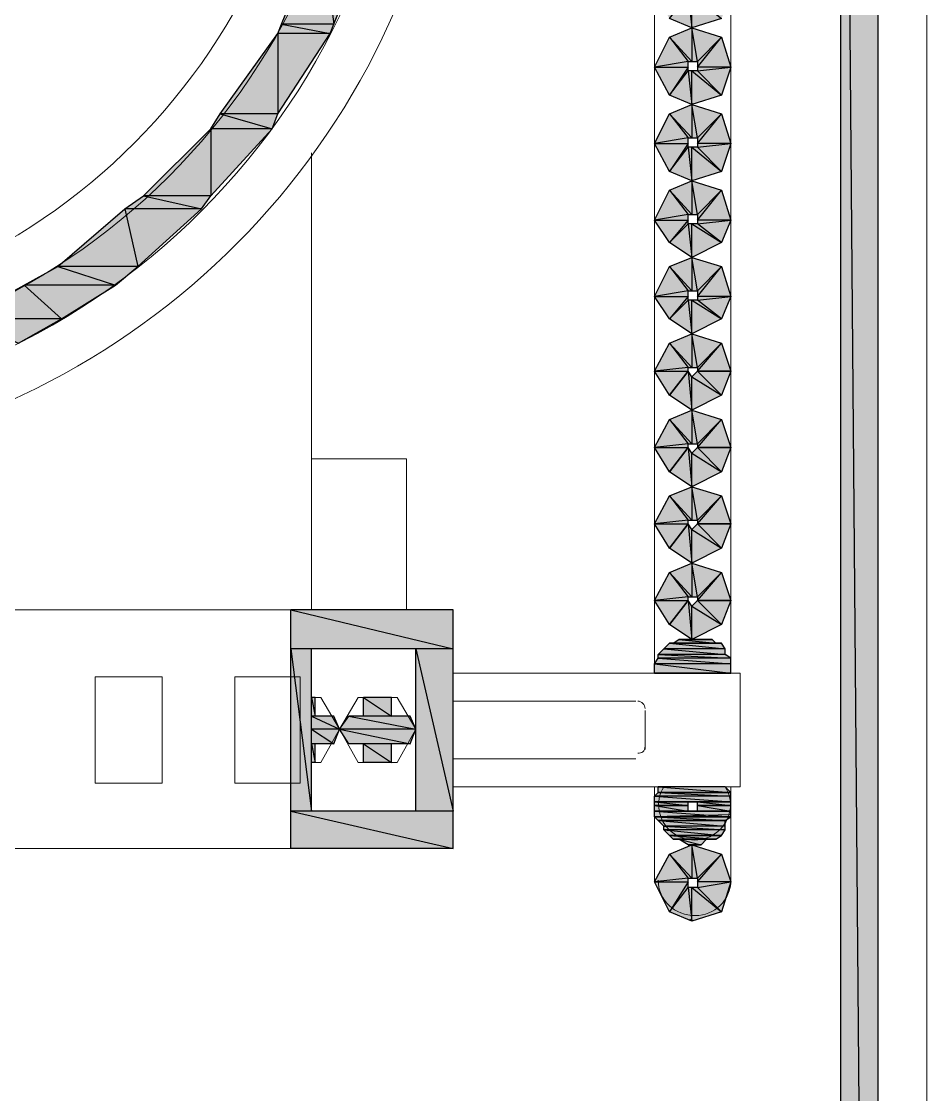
# Model space of a CAD drawing. Header units: millimetres. Extents: x 53 to 176, y -29 to 32.
# Drawn here: x 115.422 to 116.102, y -11.292 to -10.488 of the extents above; entities that cross this region are included whole.
import ezdxf

# ---------------------------------------------------------------- set-up
doc = ezdxf.new("R2010")
doc.units = ezdxf.units.MM
doc.layers.add('15 - Quadro de medição', color=6, linetype='Continuous')

msp = doc.modelspace()

# ---------------------------------------------------------------- hatches: boundary and pattern name
at = {"layer": '15 - Quadro de medição', "true_color": 0x000007}
h = msp.add_hatch(color=7, dxfattribs=at)
h.paths.add_polyline_path([(116.06382, -9.68853), (116.03588, -9.68853), (116.06382, -13.03237)])
h.paths.add_polyline_path([(116.03588, -9.68853), (116.06382, -13.03237), (116.03588, -13.03237)])
h = msp.add_hatch(color=7, dxfattribs=at)
h.paths.add_polyline_path([(115.6853, -10.41764), (115.64619, -10.41764), (115.65596, -10.49027)])
h.paths.add_polyline_path([(115.64619, -10.41764), (115.65596, -10.49027), (115.61685, -10.49027)])
h = msp.add_hatch(color=7, dxfattribs=at)
h.paths.add_polyline_path([(115.94649, -10.48608), (115.92833, -10.46792), (115.95347, -10.46513)])
h.paths.add_polyline_path([(115.92833, -10.46792), (115.95347, -10.46513), (115.92833, -10.46513)])
h.paths.add_polyline_path([(115.95347, -10.46513), (115.92833, -10.46513), (115.94649, -10.44278)])
h.paths.add_polyline_path([(115.92833, -10.46513), (115.94649, -10.44278), (115.92833, -10.46094)])
h.paths.add_polyline_path([(115.94649, -10.44278), (115.92833, -10.46094), (115.92414, -10.4358)])
h.paths.add_polyline_path([(115.92833, -10.46094), (115.92414, -10.4358), (115.92414, -10.46094)])
h.paths.add_polyline_path([(115.92414, -10.4358), (115.92414, -10.46094), (115.90738, -10.44278)])
h.paths.add_polyline_path([(115.92414, -10.46094), (115.90738, -10.44278), (115.92135, -10.46094)])
h.paths.add_polyline_path([(115.90738, -10.44278), (115.92135, -10.46094), (115.89621, -10.46513)])
h.paths.add_polyline_path([(115.92135, -10.46094), (115.89621, -10.46513), (115.92135, -10.46513)])
h.paths.add_polyline_path([(115.89621, -10.46513), (115.92135, -10.46513), (115.90738, -10.48608)])
h.paths.add_polyline_path([(115.92135, -10.46513), (115.90738, -10.48608), (115.92135, -10.46792)])
h.paths.add_polyline_path([(115.90738, -10.48608), (115.92135, -10.46792), (115.92414, -10.49307)])
h.paths.add_polyline_path([(115.92135, -10.46792), (115.92414, -10.49307), (115.92414, -10.46792)])
h.paths.add_polyline_path([(115.92414, -10.49307), (115.92414, -10.46792), (115.94649, -10.48608)])
h.paths.add_polyline_path([(115.92414, -10.46792), (115.94649, -10.48608), (115.92833, -10.46792)])
h = msp.add_hatch(color=7, dxfattribs=at)
h.paths.add_polyline_path([(115.65317, -10.49726), (115.61406, -10.49726), (115.61406, -10.55732)])
h.paths.add_polyline_path([(115.61406, -10.49726), (115.61406, -10.55732), (115.57076, -10.55732)])
h = msp.add_hatch(color=7, dxfattribs=at)
h.paths.add_polyline_path([(115.65596, -10.49027), (115.61685, -10.49027), (115.65317, -10.49726)])
h.paths.add_polyline_path([(115.61685, -10.49027), (115.65317, -10.49726), (115.61406, -10.49726)])
h = msp.add_hatch(color=7, dxfattribs=at)
h.paths.add_polyline_path([(115.94649, -10.54335), (115.92833, -10.52519), (115.95347, -10.5224)])
h.paths.add_polyline_path([(115.92833, -10.52519), (115.95347, -10.5224), (115.92833, -10.5224)])
h.paths.add_polyline_path([(115.95347, -10.5224), (115.92833, -10.5224), (115.94649, -10.50005)])
h.paths.add_polyline_path([(115.92833, -10.5224), (115.94649, -10.50005), (115.92833, -10.51821)])
h.paths.add_polyline_path([(115.94649, -10.50005), (115.92833, -10.51821), (115.92414, -10.49307)])
h.paths.add_polyline_path([(115.92833, -10.51821), (115.92414, -10.49307), (115.92414, -10.51821)])
h.paths.add_polyline_path([(115.92414, -10.49307), (115.92414, -10.51821), (115.90738, -10.50005)])
h.paths.add_polyline_path([(115.92414, -10.51821), (115.90738, -10.50005), (115.92135, -10.51821)])
h.paths.add_polyline_path([(115.90738, -10.50005), (115.92135, -10.51821), (115.89621, -10.5224)])
h.paths.add_polyline_path([(115.92135, -10.51821), (115.89621, -10.5224), (115.92135, -10.5224)])
h.paths.add_polyline_path([(115.89621, -10.5224), (115.92135, -10.5224), (115.90738, -10.54335)])
h.paths.add_polyline_path([(115.92135, -10.5224), (115.90738, -10.54335), (115.92135, -10.52519)])
h.paths.add_polyline_path([(115.90738, -10.54335), (115.92135, -10.52519), (115.92414, -10.55033)])
h.paths.add_polyline_path([(115.92135, -10.52519), (115.92414, -10.55033), (115.92414, -10.52519)])
h.paths.add_polyline_path([(115.92414, -10.55033), (115.92414, -10.52519), (115.94649, -10.54335)])
h.paths.add_polyline_path([(115.92414, -10.52519), (115.94649, -10.54335), (115.92833, -10.52519)])
h = msp.add_hatch(color=7, dxfattribs=at)
h.paths.add_polyline_path([(115.94649, -10.60062), (115.92833, -10.58246), (115.95347, -10.57967)])
h.paths.add_polyline_path([(115.92833, -10.58246), (115.95347, -10.57967), (115.92833, -10.57967)])
h.paths.add_polyline_path([(115.95347, -10.57967), (115.92833, -10.57967), (115.94649, -10.55732)])
h.paths.add_polyline_path([(115.92833, -10.57967), (115.94649, -10.55732), (115.92833, -10.57547)])
h.paths.add_polyline_path([(115.94649, -10.55732), (115.92833, -10.57547), (115.92414, -10.55033)])
h.paths.add_polyline_path([(115.92833, -10.57547), (115.92414, -10.55033), (115.92414, -10.57547)])
h.paths.add_polyline_path([(115.92414, -10.55033), (115.92414, -10.57547), (115.90738, -10.55732)])
h.paths.add_polyline_path([(115.92414, -10.57547), (115.90738, -10.55732), (115.92135, -10.57547)])
h.paths.add_polyline_path([(115.90738, -10.55732), (115.92135, -10.57547), (115.89621, -10.57967)])
h.paths.add_polyline_path([(115.92135, -10.57547), (115.89621, -10.57967), (115.92135, -10.57967)])
h.paths.add_polyline_path([(115.89621, -10.57967), (115.92135, -10.57967), (115.90738, -10.60062)])
h.paths.add_polyline_path([(115.92135, -10.57967), (115.90738, -10.60062), (115.92135, -10.58246)])
h.paths.add_polyline_path([(115.90738, -10.60062), (115.92135, -10.58246), (115.92414, -10.6076)])
h.paths.add_polyline_path([(115.92135, -10.58246), (115.92414, -10.6076), (115.92414, -10.58246)])
h.paths.add_polyline_path([(115.92414, -10.6076), (115.92414, -10.58246), (115.94649, -10.60062)])
h.paths.add_polyline_path([(115.92414, -10.58246), (115.94649, -10.60062), (115.92833, -10.58246)])
h = msp.add_hatch(color=7, dxfattribs=at)
h.paths.add_polyline_path([(115.61406, -10.55732), (115.57076, -10.55732), (115.60987, -10.56849)])
h.paths.add_polyline_path([(115.57076, -10.55732), (115.60987, -10.56849), (115.56378, -10.56849)])
h = msp.add_hatch(color=7, dxfattribs=at)
h.paths.add_polyline_path([(115.60987, -10.56849), (115.56378, -10.56849), (115.56378, -10.61877)])
h.paths.add_polyline_path([(115.56378, -10.56849), (115.56378, -10.61877), (115.51349, -10.61877)])
h = msp.add_hatch(color=7, dxfattribs=at)
h.paths.add_polyline_path([(115.94649, -10.65369), (115.92833, -10.63973), (115.95347, -10.63693)])
h.paths.add_polyline_path([(115.92833, -10.63973), (115.95347, -10.63693), (115.92833, -10.63693)])
h.paths.add_polyline_path([(115.95347, -10.63693), (115.92833, -10.63693), (115.94649, -10.61458)])
h.paths.add_polyline_path([(115.92833, -10.63693), (115.94649, -10.61458), (115.92833, -10.63274)])
h.paths.add_polyline_path([(115.94649, -10.61458), (115.92833, -10.63274), (115.92414, -10.6076)])
h.paths.add_polyline_path([(115.92833, -10.63274), (115.92414, -10.6076), (115.92414, -10.63274)])
h.paths.add_polyline_path([(115.92414, -10.6076), (115.92414, -10.63274), (115.90738, -10.61458)])
h.paths.add_polyline_path([(115.92414, -10.63274), (115.90738, -10.61458), (115.92135, -10.63274)])
h.paths.add_polyline_path([(115.90738, -10.61458), (115.92135, -10.63274), (115.89621, -10.63693)])
h.paths.add_polyline_path([(115.92135, -10.63274), (115.89621, -10.63693), (115.92135, -10.63693)])
h.paths.add_polyline_path([(115.89621, -10.63693), (115.92135, -10.63693), (115.90738, -10.65369)])
h.paths.add_polyline_path([(115.92135, -10.63693), (115.90738, -10.65369), (115.92135, -10.63973)])
h.paths.add_polyline_path([(115.90738, -10.65369), (115.92135, -10.63973), (115.92414, -10.66487)])
h.paths.add_polyline_path([(115.92135, -10.63973), (115.92414, -10.66487), (115.92414, -10.63973)])
h.paths.add_polyline_path([(115.92414, -10.66487), (115.92414, -10.63973), (115.94649, -10.65369)])
h.paths.add_polyline_path([(115.92414, -10.63973), (115.94649, -10.65369), (115.92833, -10.63973)])
h = msp.add_hatch(color=7, dxfattribs=at)
h.paths.add_polyline_path([(115.56378, -10.61877), (115.51349, -10.61877), (115.55679, -10.62855)])
h.paths.add_polyline_path([(115.51349, -10.61877), (115.55679, -10.62855), (115.49953, -10.62855)])
h = msp.add_hatch(color=7, dxfattribs=at)
h.paths.add_polyline_path([(115.55679, -10.62855), (115.49953, -10.62855), (115.5093, -10.67185)])
h.paths.add_polyline_path([(115.49953, -10.62855), (115.5093, -10.67185), (115.44924, -10.67185)])
h = msp.add_hatch(color=7, dxfattribs=at)
h.paths.add_polyline_path([(115.94649, -10.71096), (115.92833, -10.69699), (115.95347, -10.6942)])
h.paths.add_polyline_path([(115.92833, -10.69699), (115.95347, -10.6942), (115.92833, -10.6942)])
h.paths.add_polyline_path([(115.95347, -10.6942), (115.92833, -10.6942), (115.94649, -10.67185)])
h.paths.add_polyline_path([(115.92833, -10.6942), (115.94649, -10.67185), (115.92833, -10.69001)])
h.paths.add_polyline_path([(115.94649, -10.67185), (115.92833, -10.69001), (115.92414, -10.66487)])
h.paths.add_polyline_path([(115.92833, -10.69001), (115.92414, -10.66487), (115.92414, -10.69001)])
h.paths.add_polyline_path([(115.92414, -10.66487), (115.92414, -10.69001), (115.90738, -10.67185)])
h.paths.add_polyline_path([(115.92414, -10.69001), (115.90738, -10.67185), (115.92135, -10.69001)])
h.paths.add_polyline_path([(115.90738, -10.67185), (115.92135, -10.69001), (115.89621, -10.6942)])
h.paths.add_polyline_path([(115.92135, -10.69001), (115.89621, -10.6942), (115.92135, -10.6942)])
h.paths.add_polyline_path([(115.89621, -10.6942), (115.92135, -10.6942), (115.90738, -10.71096)])
h.paths.add_polyline_path([(115.92135, -10.6942), (115.90738, -10.71096), (115.92135, -10.69699)])
h.paths.add_polyline_path([(115.90738, -10.71096), (115.92135, -10.69699), (115.92414, -10.72213)])
h.paths.add_polyline_path([(115.92135, -10.69699), (115.92414, -10.72213), (115.92414, -10.69699)])
h.paths.add_polyline_path([(115.92414, -10.72213), (115.92414, -10.69699), (115.94649, -10.71096)])
h.paths.add_polyline_path([(115.92414, -10.69699), (115.94649, -10.71096), (115.92833, -10.69699)])
h = msp.add_hatch(color=7, dxfattribs=at)
h.paths.add_polyline_path([(115.5093, -10.67185), (115.44924, -10.67185), (115.49254, -10.68582)])
h.paths.add_polyline_path([(115.44924, -10.67185), (115.49254, -10.68582), (115.4241, -10.68582)])
h = msp.add_hatch(color=7, dxfattribs=at)
h.paths.add_polyline_path([(115.49254, -10.68582), (115.4241, -10.68582), (115.45204, -10.71096)])
h.paths.add_polyline_path([(115.4241, -10.68582), (115.45204, -10.71096), (115.37801, -10.71096)])
h = msp.add_hatch(color=7, dxfattribs=at)
h.paths.add_polyline_path([(115.45204, -10.71096), (115.37801, -10.71096), (115.41991, -10.72912)])
h.paths.add_polyline_path([(115.37801, -10.71096), (115.41991, -10.72912), (115.32074, -10.72912)])
h = msp.add_hatch(color=7, dxfattribs=at)
h.paths.add_polyline_path([(115.95347, -10.75007), (115.92833, -10.75007), (115.94649, -10.72912)])
h.paths.add_polyline_path([(115.92833, -10.75007), (115.94649, -10.72912), (115.92833, -10.74728)])
h.paths.add_polyline_path([(115.94649, -10.72912), (115.92833, -10.74728), (115.92414, -10.72213)])
h.paths.add_polyline_path([(115.92833, -10.74728), (115.92414, -10.72213), (115.92414, -10.74728)])
h.paths.add_polyline_path([(115.92414, -10.72213), (115.92414, -10.74728), (115.90738, -10.72912)])
h.paths.add_polyline_path([(115.92414, -10.74728), (115.90738, -10.72912), (115.92135, -10.74728)])
h.paths.add_polyline_path([(115.90738, -10.72912), (115.92135, -10.74728), (115.89621, -10.75007)])
h.paths.add_polyline_path([(115.92135, -10.74728), (115.89621, -10.75007), (115.92135, -10.75007)])
h.paths.add_polyline_path([(115.89621, -10.75007), (115.92135, -10.75007), (115.90738, -10.76823)])
h = msp.add_hatch(color=7, dxfattribs=at)
h.paths.add_polyline_path([(115.90738, -10.76823), (115.92135, -10.75007), (115.92414, -10.7794)])
h.paths.add_polyline_path([(115.92135, -10.75007), (115.92414, -10.7794), (115.92414, -10.75426)])
h.paths.add_polyline_path([(115.92414, -10.7794), (115.92414, -10.75426), (115.94649, -10.76823)])
h.paths.add_polyline_path([(115.92414, -10.75426), (115.94649, -10.76823), (115.92833, -10.75007)])
h.paths.add_polyline_path([(115.94649, -10.76823), (115.92833, -10.75007), (115.95347, -10.75007)])
h = msp.add_hatch(color=7, dxfattribs=at)
h.paths.add_polyline_path([(115.95347, -10.80734), (115.92833, -10.80734), (115.94649, -10.78639)])
h.paths.add_polyline_path([(115.92833, -10.80734), (115.94649, -10.78639), (115.92833, -10.80454)])
h.paths.add_polyline_path([(115.94649, -10.78639), (115.92833, -10.80454), (115.92414, -10.7794)])
h.paths.add_polyline_path([(115.92833, -10.80454), (115.92414, -10.7794), (115.92414, -10.80454)])
h.paths.add_polyline_path([(115.92414, -10.7794), (115.92414, -10.80454), (115.90738, -10.78639)])
h.paths.add_polyline_path([(115.92414, -10.80454), (115.90738, -10.78639), (115.92135, -10.80454)])
h.paths.add_polyline_path([(115.90738, -10.78639), (115.92135, -10.80454), (115.89621, -10.80734)])
h.paths.add_polyline_path([(115.92135, -10.80454), (115.89621, -10.80734), (115.92135, -10.80734)])
h.paths.add_polyline_path([(115.89621, -10.80734), (115.92135, -10.80734), (115.90738, -10.82549)])
h = msp.add_hatch(color=7, dxfattribs=at)
h.paths.add_polyline_path([(115.90738, -10.82549), (115.92135, -10.80734), (115.92414, -10.83667)])
h.paths.add_polyline_path([(115.92135, -10.80734), (115.92414, -10.83667), (115.92414, -10.81153)])
h.paths.add_polyline_path([(115.92414, -10.83667), (115.92414, -10.81153), (115.94649, -10.82549)])
h.paths.add_polyline_path([(115.92414, -10.81153), (115.94649, -10.82549), (115.92833, -10.80734)])
h.paths.add_polyline_path([(115.94649, -10.82549), (115.92833, -10.80734), (115.95347, -10.80734)])
h = msp.add_hatch(color=7, dxfattribs=at)
h.paths.add_polyline_path([(115.95347, -10.8646), (115.92833, -10.8646), (115.94649, -10.84365)])
h.paths.add_polyline_path([(115.92833, -10.8646), (115.94649, -10.84365), (115.92833, -10.86181)])
h.paths.add_polyline_path([(115.94649, -10.84365), (115.92833, -10.86181), (115.92414, -10.83667)])
h.paths.add_polyline_path([(115.92833, -10.86181), (115.92414, -10.83667), (115.92414, -10.86181)])
h.paths.add_polyline_path([(115.92414, -10.83667), (115.92414, -10.86181), (115.90738, -10.84365)])
h.paths.add_polyline_path([(115.92414, -10.86181), (115.90738, -10.84365), (115.92135, -10.86181)])
h.paths.add_polyline_path([(115.90738, -10.84365), (115.92135, -10.86181), (115.89621, -10.8646)])
h.paths.add_polyline_path([(115.92135, -10.86181), (115.89621, -10.8646), (115.92135, -10.8646)])
h.paths.add_polyline_path([(115.89621, -10.8646), (115.92135, -10.8646), (115.90738, -10.88276)])
h = msp.add_hatch(color=7, dxfattribs=at)
h.paths.add_polyline_path([(115.90738, -10.88276), (115.92135, -10.8646), (115.92414, -10.89394)])
h.paths.add_polyline_path([(115.92135, -10.8646), (115.92414, -10.89394), (115.92414, -10.86879)])
h.paths.add_polyline_path([(115.92414, -10.89394), (115.92414, -10.86879), (115.94649, -10.88276)])
h.paths.add_polyline_path([(115.92414, -10.86879), (115.94649, -10.88276), (115.92833, -10.8646)])
h.paths.add_polyline_path([(115.94649, -10.88276), (115.92833, -10.8646), (115.95347, -10.8646)])
h = msp.add_hatch(color=7, dxfattribs=at)
h.paths.add_polyline_path([(115.95347, -10.92187), (115.92833, -10.92187), (115.94649, -10.90092)])
h.paths.add_polyline_path([(115.92833, -10.92187), (115.94649, -10.90092), (115.92833, -10.91908)])
h.paths.add_polyline_path([(115.94649, -10.90092), (115.92833, -10.91908), (115.92414, -10.89394)])
h.paths.add_polyline_path([(115.92833, -10.91908), (115.92414, -10.89394), (115.92414, -10.91908)])
h.paths.add_polyline_path([(115.92414, -10.89394), (115.92414, -10.91908), (115.90738, -10.90092)])
h.paths.add_polyline_path([(115.92414, -10.91908), (115.90738, -10.90092), (115.92135, -10.91908)])
h.paths.add_polyline_path([(115.90738, -10.90092), (115.92135, -10.91908), (115.89621, -10.92187)])
h.paths.add_polyline_path([(115.92135, -10.91908), (115.89621, -10.92187), (115.92135, -10.92187)])
h.paths.add_polyline_path([(115.89621, -10.92187), (115.92135, -10.92187), (115.90738, -10.94003)])
h = msp.add_hatch(color=7, dxfattribs=at)
h.paths.add_polyline_path([(115.90738, -10.94003), (115.92135, -10.92187), (115.92414, -10.9512)])
h.paths.add_polyline_path([(115.92135, -10.92187), (115.92414, -10.9512), (115.92414, -10.92606)])
h.paths.add_polyline_path([(115.92414, -10.9512), (115.92414, -10.92606), (115.94649, -10.94003)])
h.paths.add_polyline_path([(115.92414, -10.92606), (115.94649, -10.94003), (115.92833, -10.92187)])
h.paths.add_polyline_path([(115.94649, -10.94003), (115.92833, -10.92187), (115.95347, -10.92187)])
h = msp.add_hatch(color=7, dxfattribs=at)
h.paths.add_polyline_path([(115.74536, -10.92885), (115.62384, -10.92885), (115.74536, -10.95819)])
h.paths.add_polyline_path([(115.62384, -10.92885), (115.74536, -10.95819), (115.62384, -10.95819)])
h = msp.add_hatch(color=7, dxfattribs=at)
h.paths.add_polyline_path([(115.94649, -10.954), (115.90738, -10.954), (115.94928, -10.95819)])
h.paths.add_polyline_path([(115.90738, -10.954), (115.94928, -10.95819), (115.90319, -10.95819)])
h = msp.add_hatch(color=7, dxfattribs=at)
h.paths.add_polyline_path([(115.93951, -10.9512), (115.91436, -10.9512), (115.9423, -10.954)])
h.paths.add_polyline_path([(115.91436, -10.9512), (115.9423, -10.954), (115.91017, -10.954)])
h = msp.add_hatch(color=7, dxfattribs=at)
h.paths.add_polyline_path([(115.6392, -10.95819), (115.62384, -10.95819), (115.6392, -11.0797)])
h.paths.add_polyline_path([(115.62384, -10.95819), (115.6392, -11.0797), (115.62384, -11.0797)])
h = msp.add_hatch(color=7, dxfattribs=at)
h.paths.add_polyline_path([(115.74536, -10.95819), (115.71742, -10.95819), (115.74536, -11.0797)])
h.paths.add_polyline_path([(115.71742, -10.95819), (115.74536, -11.0797), (115.71742, -11.0797)])
h = msp.add_hatch(color=7, dxfattribs=at)
h.paths.add_polyline_path([(115.94928, -10.95819), (115.90319, -10.95819), (115.94928, -10.96238)])
h.paths.add_polyline_path([(115.90319, -10.95819), (115.94928, -10.96238), (115.899, -10.96238)])
h = msp.add_hatch(color=7, dxfattribs=at)
h.paths.add_polyline_path([(115.94928, -10.96238), (115.899, -10.96238), (115.95347, -10.96517)])
h.paths.add_polyline_path([(115.899, -10.96238), (115.95347, -10.96517), (115.899, -10.96517)])
h = msp.add_hatch(color=7, dxfattribs=at)
h.paths.add_polyline_path([(115.95347, -10.96517), (115.899, -10.96517), (115.95347, -10.96936)])
h.paths.add_polyline_path([(115.899, -10.96517), (115.95347, -10.96936), (115.89621, -10.96936)])
h = msp.add_hatch(color=7, dxfattribs=at)
h.paths.add_polyline_path([(115.95347, -10.96936), (115.89621, -10.96936), (115.95347, -10.97634)])
h.paths.add_polyline_path([(115.89621, -10.96936), (115.95347, -10.97634), (115.89621, -10.97634)])
h.paths.add_polyline_path([(115.95347, -10.97634), (115.89621, -10.97634)])
h.paths.add_polyline_path([(115.89621, -10.97634), (115.95347, -10.97634)])
h = msp.add_hatch(color=7, dxfattribs=at)
h.paths.add_polyline_path([(115.642, -10.9945), (115.6392, -10.9945), (115.642, -11.00847)])
h.paths.add_polyline_path([(115.6392, -10.9945), (115.642, -11.00847), (115.6392, -11.00847)])
h = msp.add_hatch(color=7, dxfattribs=at)
h.paths.add_polyline_path([(115.69926, -10.9945), (115.67831, -10.9945), (115.69926, -11.00847)])
h.paths.add_polyline_path([(115.67831, -10.9945), (115.69926, -11.00847), (115.67831, -11.00847)])
h = msp.add_hatch(color=7, dxfattribs=at)
h.paths.add_polyline_path([(115.65596, -11.00847), (115.6392, -11.00847), (115.66015, -11.01825)])
h.paths.add_polyline_path([(115.6392, -11.00847), (115.66015, -11.01825), (115.6392, -11.01825)])
h = msp.add_hatch(color=7, dxfattribs=at)
h.paths.add_polyline_path([(115.71323, -11.00847), (115.66714, -11.00847), (115.71742, -11.01825)])
h.paths.add_polyline_path([(115.66714, -11.00847), (115.71742, -11.01825), (115.66015, -11.01825)])
h = msp.add_hatch(color=7, dxfattribs=at)
h.paths.add_polyline_path([(115.66015, -11.01825), (115.6392, -11.01825), (115.65596, -11.02942)])
h.paths.add_polyline_path([(115.6392, -11.01825), (115.65596, -11.02942), (115.6392, -11.02942)])
h = msp.add_hatch(color=7, dxfattribs=at)
h.paths.add_polyline_path([(115.71742, -11.01825), (115.66015, -11.01825), (115.71323, -11.02942)])
h.paths.add_polyline_path([(115.66015, -11.01825), (115.71323, -11.02942), (115.66714, -11.02942)])
h = msp.add_hatch(color=7, dxfattribs=at)
h.paths.add_polyline_path([(115.642, -11.02942), (115.6392, -11.02942), (115.642, -11.04339)])
h.paths.add_polyline_path([(115.6392, -11.02942), (115.642, -11.04339), (115.6392, -11.04339)])
h = msp.add_hatch(color=7, dxfattribs=at)
h.paths.add_polyline_path([(115.69926, -11.02942), (115.67831, -11.02942), (115.69926, -11.04339)])
h.paths.add_polyline_path([(115.67831, -11.02942), (115.69926, -11.04339), (115.67831, -11.04339)])
h = msp.add_hatch(color=7, dxfattribs=at)
h.paths.add_polyline_path([(115.95347, -11.06574), (115.899, -11.06574), (115.95347, -11.06853)])
h.paths.add_polyline_path([(115.899, -11.06574), (115.95347, -11.06853), (115.89621, -11.06853)])
h = msp.add_hatch(color=7, dxfattribs=at)
h.paths.add_polyline_path([(115.95347, -11.06853), (115.89621, -11.06853), (115.95347, -11.07272)])
h.paths.add_polyline_path([(115.89621, -11.06853), (115.95347, -11.07272), (115.89621, -11.07272)])
h.paths.add_polyline_path([(115.95347, -11.07272), (115.89621, -11.07272)])
h.paths.add_polyline_path([(115.89621, -11.07272), (115.95347, -11.07272)])
h.paths.add_polyline_path([(115.95347, -11.07272), (115.92414, -11.07272)])
h.paths.add_polyline_path([(115.95347, -11.07272), (115.92414, -11.07272)])
h = msp.add_hatch(color=7, dxfattribs=at)
h.paths.add_polyline_path([(115.94928, -11.06155), (115.899, -11.06155), (115.95347, -11.06574)])
h.paths.add_polyline_path([(115.899, -11.06155), (115.95347, -11.06574), (115.899, -11.06574)])
h.paths.add_polyline_path([(115.95347, -11.06574), (115.899, -11.06574)])
h.paths.add_polyline_path([(115.899, -11.06574), (115.95347, -11.06574)])
h = msp.add_hatch(color=7, dxfattribs=at)
h.paths.add_polyline_path([(115.92135, -11.07272), (115.89621, -11.07272)])
h.paths.add_polyline_path([(115.92135, -11.07272), (115.89621, -11.07272), (115.92414, -11.07272)])
h = msp.add_hatch(color=7, dxfattribs=at)
h.paths.add_polyline_path([(115.92135, -11.07272), (115.89621, -11.07272), (115.92135, -11.07551)])
h.paths.add_polyline_path([(115.89621, -11.07272), (115.92135, -11.07551), (115.89621, -11.07551)])
h = msp.add_hatch(color=7, dxfattribs=at)
h.paths.add_polyline_path([(115.92135, -11.07551), (115.89621, -11.07551), (115.92135, -11.0797)])
h.paths.add_polyline_path([(115.89621, -11.07551), (115.92135, -11.0797), (115.89621, -11.0797)])
h = msp.add_hatch(color=7, dxfattribs=at)
h.paths.add_polyline_path([(115.95347, -11.07272), (115.92833, -11.07272), (115.95347, -11.07551)])
h.paths.add_polyline_path([(115.92833, -11.07272), (115.95347, -11.07551), (115.92833, -11.07551)])
h = msp.add_hatch(color=7, dxfattribs=at)
h.paths.add_polyline_path([(115.95347, -11.07551), (115.92833, -11.07551), (115.95347, -11.0797)])
h.paths.add_polyline_path([(115.92833, -11.07551), (115.95347, -11.0797), (115.92833, -11.0797)])
h = msp.add_hatch(color=7, dxfattribs=at)
h.paths.add_polyline_path([(115.74536, -11.0797), (115.62384, -11.0797), (115.74536, -11.10764)])
h.paths.add_polyline_path([(115.62384, -11.0797), (115.74536, -11.10764), (115.62384, -11.10764)])
h = msp.add_hatch(color=7, dxfattribs=at)
h.paths.add_polyline_path([(115.92414, -11.0797), (115.89621, -11.0797)])
h.paths.add_polyline_path([(115.92414, -11.0797), (115.89621, -11.0797), (115.92135, -11.0797)])
h = msp.add_hatch(color=7, dxfattribs=at)
h.paths.add_polyline_path([(115.95347, -11.0797), (115.89621, -11.0797), (115.95347, -11.08389)])
h.paths.add_polyline_path([(115.89621, -11.0797), (115.95347, -11.08389), (115.89621, -11.08389)])
h.paths.add_polyline_path([(115.95347, -11.08389), (115.89621, -11.08389)])
h.paths.add_polyline_path([(115.89621, -11.08389), (115.95347, -11.08389), (115.95347, -11.0825)])
h = msp.add_hatch(color=7, dxfattribs=at)
h.paths.add_polyline_path([(115.95347, -11.08389), (115.89621, -11.08389), (115.94928, -11.08669)])
h.paths.add_polyline_path([(115.89621, -11.08389), (115.94928, -11.08669), (115.899, -11.08669)])
h.paths.add_polyline_path([(115.94928, -11.08669), (115.899, -11.08669)])
h.paths.add_polyline_path([(115.899, -11.08669), (115.94928, -11.08669)])
h = msp.add_hatch(color=7, dxfattribs=at)
h.paths.add_polyline_path([(115.94928, -11.08669), (115.899, -11.08669), (115.94928, -11.09088)])
h.paths.add_polyline_path([(115.899, -11.08669), (115.94928, -11.09088), (115.90319, -11.09088)])
h = msp.add_hatch(color=7, dxfattribs=at)
h.paths.add_polyline_path([(115.94928, -11.09088), (115.90319, -11.09088), (115.94928, -11.09367)])
h.paths.add_polyline_path([(115.90319, -11.09088), (115.94928, -11.09367), (115.90319, -11.09367)])
h = msp.add_hatch(color=7, dxfattribs=at)
h.paths.add_polyline_path([(115.94928, -11.09367), (115.90319, -11.09367), (115.94649, -11.09786)])
h.paths.add_polyline_path([(115.90319, -11.09367), (115.94649, -11.09786), (115.90738, -11.09786)])
h.paths.add_polyline_path([(115.94649, -11.09786), (115.90738, -11.09786)])
h.paths.add_polyline_path([(115.90738, -11.09786), (115.94649, -11.09786)])
h = msp.add_hatch(color=7, dxfattribs=at)
h.paths.add_polyline_path([(115.94649, -11.09786), (115.90738, -11.09786), (115.9423, -11.10066)])
h.paths.add_polyline_path([(115.90738, -11.09786), (115.9423, -11.10066), (115.91017, -11.10066)])
h = msp.add_hatch(color=7, dxfattribs=at)
h.paths.add_polyline_path([(115.93951, -11.10066), (115.93811, -11.10066), (115.91017, -11.10066)])
h.paths.add_polyline_path([(115.93951, -11.10066), (115.91017, -11.10066), (115.9423, -11.10066)])
h = msp.add_hatch(color=7, dxfattribs=at)
h.paths.add_polyline_path([(115.93951, -11.10066), (115.91017, -11.10066), (115.93531, -11.10066)])
h.paths.add_polyline_path([(115.91017, -11.10066), (115.93531, -11.10066), (115.91436, -11.10066)])
h.paths.add_polyline_path([(115.93531, -11.10066), (115.91436, -11.10066)])
h.paths.add_polyline_path([(115.91436, -11.10066), (115.93531, -11.10066)])
h = msp.add_hatch(color=7, dxfattribs=at)
h.paths.add_polyline_path([(115.93531, -11.10066), (115.91436, -11.10066), (115.93112, -11.10485)])
h.paths.add_polyline_path([(115.91436, -11.10066), (115.93112, -11.10485), (115.92135, -11.10485)])
h.paths.add_polyline_path([(115.93112, -11.10485), (115.92135, -11.10485), (115.92414, -11.10485)])
h = msp.add_hatch(color=7, dxfattribs=at)
h.paths.add_polyline_path([(115.94649, -11.15513), (115.92833, -11.13697), (115.95347, -11.13278)])
h.paths.add_polyline_path([(115.92833, -11.13697), (115.95347, -11.13278), (115.92833, -11.13278)])
h.paths.add_polyline_path([(115.95347, -11.13278), (115.92833, -11.13278), (115.94649, -11.11183)])
h.paths.add_polyline_path([(115.92833, -11.13278), (115.94649, -11.11183), (115.92833, -11.12999)])
h.paths.add_polyline_path([(115.94649, -11.11183), (115.92833, -11.12999), (115.92414, -11.10485)])
h.paths.add_polyline_path([(115.92833, -11.12999), (115.92414, -11.10485), (115.92414, -11.12999)])
h.paths.add_polyline_path([(115.92414, -11.10485), (115.92414, -11.12999), (115.90738, -11.11183)])
h.paths.add_polyline_path([(115.92414, -11.12999), (115.90738, -11.11183), (115.92135, -11.12999)])
h.paths.add_polyline_path([(115.90738, -11.11183), (115.92135, -11.12999), (115.89621, -11.13278)])
h.paths.add_polyline_path([(115.92135, -11.12999), (115.89621, -11.13278), (115.92135, -11.13278)])
h.paths.add_polyline_path([(115.89621, -11.13278), (115.92135, -11.13278), (115.90738, -11.15513)])
h.paths.add_polyline_path([(115.92135, -11.13278), (115.90738, -11.15513), (115.92135, -11.13697)])
h.paths.add_polyline_path([(115.90738, -11.15513), (115.92135, -11.13697), (115.92414, -11.16211)])
h.paths.add_polyline_path([(115.92135, -11.13697), (115.92414, -11.16211), (115.92414, -11.13697)])
h.paths.add_polyline_path([(115.92414, -11.16211), (115.92414, -11.13697), (115.94649, -11.15513)])
h.paths.add_polyline_path([(115.92414, -11.13697), (115.94649, -11.15513), (115.92833, -11.13697)])

# ---------------------------------------------------------------- linework, layer by layer
at = {"layer": '15 - Quadro de medição', "color": 7, "linetype": 'Continuous', "lineweight": 20, "true_color": 0x000007}
for points in [[(114.24803, -9.32817), (116.10013, -9.32817), (116.10013, -13.03237), (114.24803, -13.03237)], [(116.10013, -9.32817), (117.95223, -9.32817), (117.95223, -13.03237), (116.10013, -13.03237)], [(115.17408, -10.92885), (115.74536, -10.92885), (115.74536, -11.10764), (114.6056, -11.10764), (114.6056, -10.92885)], [(115.47718, -11.05875), (115.52746, -11.05875), (115.52746, -10.97914), (115.47718, -10.97914)], [(115.58193, -11.05875), (115.63082, -11.05875), (115.63082, -10.97914), (115.58193, -10.97914)], [(115.70345, -10.9945), (115.71742, -11.01825), (115.70345, -11.04339), (115.67412, -11.04339), (115.66015, -11.01825), (115.67412, -10.9945)]]:
    msp.add_lwpolyline(points, close=True, dxfattribs=at)
for points in [[(114.31927, -9.46645), (116.03588, -9.46645), (116.03588, -13.03237), (114.31228, -13.03237), (114.31088, -13.03098), (114.24803, -13.03237)], [(116.10013, -9.55305), (116.10013, -13.03237), (114.24803, -13.03237), (114.24803, -9.55305)], [(117.95223, -9.55305), (117.95223, -13.03237), (116.10013, -13.03237), (116.10013, -9.55305)], [(116.03588, -13.03237), (116.06382, -13.03237), (116.06382, -9.68853)], [(115.89621, -10.06845), (115.89621, -10.97634), (115.89621, -10.97634)], [(115.95347, -10.97634), (115.95347, -10.06845), (115.95347, -10.06845)], [(115.6392, -10.92885), (115.6392, -10.58665), (115.6392, -10.58665)], [(115.71044, -10.92885), (115.71044, -10.81572), (115.6392, -10.81572)], [(115.62384, -10.92885), (115.62384, -11.10764), (115.62384, -11.10764)], [(115.6392, -10.95819), (115.71742, -10.95819), (115.71742, -11.0797), (115.6392, -11.0797)], [(115.6392, -10.95819), (115.6392, -11.0797), (115.6392, -11.0797)], [(115.74536, -10.97634), (115.96046, -10.97634), (115.96046, -11.06155), (115.74536, -11.06155)], [(115.6392, -10.9945), (115.64619, -10.9945), (115.66015, -11.01825), (115.64619, -11.04339), (115.6392, -11.04339)], [(115.64619, -10.9945), (115.642, -10.9945), (115.642, -11.00847)], [(115.67831, -10.9945), (115.67831, -11.00847), (115.67831, -11.00847)], [(115.69926, -10.9945), (115.69926, -11.00847), (115.69926, -11.00847)], [(115.88224, -10.9973), (115.74536, -10.9973), (115.74536, -10.9973)], [(115.88922, -11.03361), (115.88922, -11.00428), (115.88922, -11.00428)], [(115.65596, -11.00847), (115.642, -11.00847), (115.642, -11.00847)], [(115.67831, -11.00847), (115.66714, -11.00847), (115.66714, -11.00847)], [(115.71323, -11.00847), (115.69926, -11.00847), (115.69926, -11.00847)], [(115.65596, -11.02942), (115.642, -11.02942), (115.642, -11.02942)], [(115.642, -11.02942), (115.642, -11.04339), (115.642, -11.04339)], [(115.67831, -11.02942), (115.66714, -11.02942), (115.66714, -11.02942)], [(115.67831, -11.02942), (115.67831, -11.04339), (115.67831, -11.04339)], [(115.69926, -11.02942), (115.69926, -11.04339), (115.69926, -11.04339)], [(115.71323, -11.02942), (115.69926, -11.02942), (115.69926, -11.02942)], [(115.74536, -11.0406), (115.88224, -11.0406), (115.88224, -11.0406)], [(115.89621, -11.06155), (115.89621, -11.13278), (115.89621, -11.13278)], [(115.95347, -11.13278), (115.95347, -11.06155), (115.95347, -11.06155)], [(115.92414, -11.16211), (115.92274, -11.16072), (115.92274, -11.16072)]]:
    msp.add_lwpolyline(points, dxfattribs=at)
at = {"layer": '15 - Quadro de medição', "color": 7, "linetype": 'Continuous', "lineweight": -2, "true_color": 0x000007}
for points in [[(116.06382, -9.68853), (116.03588, -9.68853), (116.06382, -13.03237)], [(116.03588, -9.68853), (116.06382, -13.03237), (116.03588, -13.03237)], [(115.64619, -10.41764), (115.65596, -10.49027), (115.61685, -10.49027)], [(115.6853, -10.41764), (115.64619, -10.41764), (115.65596, -10.49027)], [(115.90738, -10.48608), (115.92135, -10.46792), (115.92414, -10.49307)], [(115.92135, -10.46792), (115.92414, -10.49307), (115.92414, -10.46792)], [(115.92414, -10.49307), (115.92414, -10.46792), (115.94649, -10.48608)], [(115.61406, -10.49726), (115.61406, -10.55732), (115.57076, -10.55732)], [(115.61685, -10.49027), (115.65317, -10.49726), (115.61406, -10.49726)], [(115.65317, -10.49726), (115.61406, -10.49726), (115.61406, -10.55732)], [(115.65596, -10.49027), (115.61685, -10.49027), (115.65317, -10.49726)], [(115.92414, -10.49307), (115.92414, -10.51821), (115.90738, -10.50005)], [(115.94649, -10.50005), (115.92833, -10.51821), (115.92414, -10.49307)], [(115.92833, -10.51821), (115.92414, -10.49307), (115.92414, -10.51821)], [(115.90738, -10.50005), (115.92135, -10.51821), (115.89621, -10.5224)], [(115.92414, -10.51821), (115.90738, -10.50005), (115.92135, -10.51821)], [(115.95347, -10.5224), (115.92833, -10.5224), (115.94649, -10.50005)], [(115.92833, -10.5224), (115.94649, -10.50005), (115.92833, -10.51821)], [(115.92135, -10.51821), (115.89621, -10.5224), (115.92135, -10.5224)], [(115.89621, -10.5224), (115.92135, -10.5224), (115.90738, -10.54335)], [(115.92135, -10.5224), (115.90738, -10.54335), (115.92135, -10.52519)], [(115.90738, -10.54335), (115.92135, -10.52519), (115.92414, -10.55033)], [(115.92135, -10.52519), (115.92414, -10.55033), (115.92414, -10.52519)], [(115.92414, -10.55033), (115.92414, -10.52519), (115.94649, -10.54335)], [(115.92414, -10.52519), (115.94649, -10.54335), (115.92833, -10.52519)], [(115.94649, -10.54335), (115.92833, -10.52519), (115.95347, -10.5224)], [(115.92833, -10.52519), (115.95347, -10.5224), (115.92833, -10.5224)], [(115.92414, -10.55033), (115.92414, -10.57547), (115.90738, -10.55732)], [(115.94649, -10.55732), (115.92833, -10.57547), (115.92414, -10.55033)], [(115.92833, -10.57547), (115.92414, -10.55033), (115.92414, -10.57547)], [(115.57076, -10.55732), (115.60987, -10.56849), (115.56378, -10.56849)], [(115.61406, -10.55732), (115.57076, -10.55732), (115.60987, -10.56849)], [(115.90738, -10.55732), (115.92135, -10.57547), (115.89621, -10.57967)], [(115.92414, -10.57547), (115.90738, -10.55732), (115.92135, -10.57547)], [(115.95347, -10.57967), (115.92833, -10.57967), (115.94649, -10.55732)], [(115.92833, -10.57967), (115.94649, -10.55732), (115.92833, -10.57547)], [(115.56378, -10.56849), (115.56378, -10.61877), (115.51349, -10.61877)], [(115.60987, -10.56849), (115.56378, -10.56849), (115.56378, -10.61877)], [(115.92135, -10.57547), (115.89621, -10.57967), (115.92135, -10.57967)], [(115.89621, -10.57967), (115.92135, -10.57967), (115.90738, -10.60062)], [(115.92135, -10.57967), (115.90738, -10.60062), (115.92135, -10.58246)], [(115.90738, -10.60062), (115.92135, -10.58246), (115.92414, -10.6076)], [(115.92135, -10.58246), (115.92414, -10.6076), (115.92414, -10.58246)], [(115.92414, -10.6076), (115.92414, -10.58246), (115.94649, -10.60062)], [(115.92414, -10.58246), (115.94649, -10.60062), (115.92833, -10.58246)], [(115.94649, -10.60062), (115.92833, -10.58246), (115.95347, -10.57967)], [(115.92833, -10.58246), (115.95347, -10.57967), (115.92833, -10.57967)], [(115.92414, -10.6076), (115.92414, -10.63274), (115.90738, -10.61458)], [(115.94649, -10.61458), (115.92833, -10.63274), (115.92414, -10.6076)], [(115.92833, -10.63274), (115.92414, -10.6076), (115.92414, -10.63274)], [(115.90738, -10.61458), (115.92135, -10.63274), (115.89621, -10.63693)], [(115.92414, -10.63274), (115.90738, -10.61458), (115.92135, -10.63274)], [(115.95347, -10.63693), (115.92833, -10.63693), (115.94649, -10.61458)], [(115.92833, -10.63693), (115.94649, -10.61458), (115.92833, -10.63274)], [(115.51349, -10.61877), (115.55679, -10.62855), (115.49953, -10.62855)], [(115.56378, -10.61877), (115.51349, -10.61877), (115.55679, -10.62855)], [(115.49953, -10.62855), (115.5093, -10.67185), (115.44924, -10.67185)], [(115.55679, -10.62855), (115.49953, -10.62855), (115.5093, -10.67185)], [(115.92135, -10.63274), (115.89621, -10.63693), (115.92135, -10.63693)], [(115.89621, -10.63693), (115.92135, -10.63693), (115.90738, -10.65369)], [(115.92135, -10.63693), (115.90738, -10.65369), (115.92135, -10.63973)], [(115.90738, -10.65369), (115.92135, -10.63973), (115.92414, -10.66487)], [(115.92135, -10.63973), (115.92414, -10.66487), (115.92414, -10.63973)], [(115.92414, -10.66487), (115.92414, -10.63973), (115.94649, -10.65369)], [(115.92414, -10.63973), (115.94649, -10.65369), (115.92833, -10.63973)], [(115.94649, -10.65369), (115.92833, -10.63973), (115.95347, -10.63693)], [(115.92833, -10.63973), (115.95347, -10.63693), (115.92833, -10.63693)], [(115.92414, -10.66487), (115.92414, -10.69001), (115.90738, -10.67185)], [(115.94649, -10.67185), (115.92833, -10.69001), (115.92414, -10.66487)], [(115.92833, -10.69001), (115.92414, -10.66487), (115.92414, -10.69001)], [(115.44924, -10.67185), (115.49254, -10.68582), (115.4241, -10.68582)], [(115.5093, -10.67185), (115.44924, -10.67185), (115.49254, -10.68582)], [(115.90738, -10.67185), (115.92135, -10.69001), (115.89621, -10.6942)], [(115.92414, -10.69001), (115.90738, -10.67185), (115.92135, -10.69001)], [(115.95347, -10.6942), (115.92833, -10.6942), (115.94649, -10.67185)], [(115.92833, -10.6942), (115.94649, -10.67185), (115.92833, -10.69001)], [(115.4241, -10.68582), (115.45204, -10.71096), (115.37801, -10.71096)], [(115.49254, -10.68582), (115.4241, -10.68582), (115.45204, -10.71096)], [(115.92135, -10.69001), (115.89621, -10.6942), (115.92135, -10.6942)], [(115.89621, -10.6942), (115.92135, -10.6942), (115.90738, -10.71096)], [(115.92135, -10.6942), (115.90738, -10.71096), (115.92135, -10.69699)], [(115.90738, -10.71096), (115.92135, -10.69699), (115.92414, -10.72213)], [(115.92135, -10.69699), (115.92414, -10.72213), (115.92414, -10.69699)], [(115.92414, -10.72213), (115.92414, -10.69699), (115.94649, -10.71096)], [(115.92414, -10.69699), (115.94649, -10.71096), (115.92833, -10.69699)], [(115.94649, -10.71096), (115.92833, -10.69699), (115.95347, -10.6942)], [(115.92833, -10.69699), (115.95347, -10.6942), (115.92833, -10.6942)], [(115.45204, -10.71096), (115.37801, -10.71096), (115.41991, -10.72912)], [(115.92414, -10.72213), (115.92414, -10.74728), (115.90738, -10.72912)], [(115.94649, -10.72912), (115.92833, -10.74728), (115.92414, -10.72213)], [(115.92833, -10.74728), (115.92414, -10.72213), (115.92414, -10.74728)], [(115.90738, -10.72912), (115.92135, -10.74728), (115.89621, -10.75007)], [(115.92414, -10.74728), (115.90738, -10.72912), (115.92135, -10.74728)], [(115.95347, -10.75007), (115.92833, -10.75007), (115.94649, -10.72912)], [(115.92833, -10.75007), (115.94649, -10.72912), (115.92833, -10.74728)], [(115.92135, -10.74728), (115.89621, -10.75007), (115.92135, -10.75007)], [(115.89621, -10.75007), (115.92135, -10.75007), (115.90738, -10.76823)], [(115.90738, -10.76823), (115.92135, -10.75007), (115.92414, -10.7794)], [(115.92135, -10.75007), (115.92414, -10.7794), (115.92414, -10.75426)], [(115.92414, -10.75426), (115.94649, -10.76823), (115.92833, -10.75007)], [(115.92414, -10.7794), (115.92414, -10.75426), (115.94649, -10.76823)], [(115.94649, -10.76823), (115.92833, -10.75007), (115.95347, -10.75007)], [(115.92414, -10.7794), (115.92414, -10.80454), (115.90738, -10.78639)], [(115.94649, -10.78639), (115.92833, -10.80454), (115.92414, -10.7794)], [(115.92833, -10.80454), (115.92414, -10.7794), (115.92414, -10.80454)], [(115.90738, -10.78639), (115.92135, -10.80454), (115.89621, -10.80734)], [(115.92414, -10.80454), (115.90738, -10.78639), (115.92135, -10.80454)], [(115.95347, -10.80734), (115.92833, -10.80734), (115.94649, -10.78639)], [(115.92833, -10.80734), (115.94649, -10.78639), (115.92833, -10.80454)], [(115.92135, -10.80454), (115.89621, -10.80734), (115.92135, -10.80734)], [(115.89621, -10.80734), (115.92135, -10.80734), (115.90738, -10.82549)], [(115.90738, -10.82549), (115.92135, -10.80734), (115.92414, -10.83667)], [(115.92135, -10.80734), (115.92414, -10.83667), (115.92414, -10.81153)], [(115.92414, -10.81153), (115.94649, -10.82549), (115.92833, -10.80734)], [(115.92414, -10.83667), (115.92414, -10.81153), (115.94649, -10.82549)], [(115.94649, -10.82549), (115.92833, -10.80734), (115.95347, -10.80734)], [(115.90738, -10.84365), (115.92135, -10.86181), (115.89621, -10.8646)], [(115.92414, -10.83667), (115.92414, -10.86181), (115.90738, -10.84365)], [(115.92414, -10.86181), (115.90738, -10.84365), (115.92135, -10.86181)], [(115.94649, -10.84365), (115.92833, -10.86181), (115.92414, -10.83667)], [(115.92833, -10.86181), (115.92414, -10.83667), (115.92414, -10.86181)], [(115.95347, -10.8646), (115.92833, -10.8646), (115.94649, -10.84365)], [(115.92833, -10.8646), (115.94649, -10.84365), (115.92833, -10.86181)], [(115.92135, -10.86181), (115.89621, -10.8646), (115.92135, -10.8646)], [(115.89621, -10.8646), (115.92135, -10.8646), (115.90738, -10.88276)], [(115.90738, -10.88276), (115.92135, -10.8646), (115.92414, -10.89394)], [(115.92135, -10.8646), (115.92414, -10.89394), (115.92414, -10.86879)], [(115.92414, -10.86879), (115.94649, -10.88276), (115.92833, -10.8646)], [(115.94649, -10.88276), (115.92833, -10.8646), (115.95347, -10.8646)], [(115.92414, -10.89394), (115.92414, -10.86879), (115.94649, -10.88276)], [(115.92414, -10.89394), (115.92414, -10.91908), (115.90738, -10.90092)], [(115.94649, -10.90092), (115.92833, -10.91908), (115.92414, -10.89394)], [(115.92833, -10.91908), (115.92414, -10.89394), (115.92414, -10.91908)], [(115.90738, -10.90092), (115.92135, -10.91908), (115.89621, -10.92187)], [(115.92414, -10.91908), (115.90738, -10.90092), (115.92135, -10.91908)], [(115.95347, -10.92187), (115.92833, -10.92187), (115.94649, -10.90092)], [(115.92833, -10.92187), (115.94649, -10.90092), (115.92833, -10.91908)], [(115.92135, -10.91908), (115.89621, -10.92187), (115.92135, -10.92187)], [(115.89621, -10.92187), (115.92135, -10.92187), (115.90738, -10.94003)], [(115.90738, -10.94003), (115.92135, -10.92187), (115.92414, -10.9512)], [(115.92135, -10.92187), (115.92414, -10.9512), (115.92414, -10.92606)], [(115.92414, -10.92606), (115.94649, -10.94003), (115.92833, -10.92187)], [(115.94649, -10.94003), (115.92833, -10.92187), (115.95347, -10.92187)], [(115.74536, -10.92885), (115.62384, -10.92885), (115.74536, -10.95819)], [(115.62384, -10.92885), (115.74536, -10.95819), (115.62384, -10.95819)], [(115.92414, -10.9512), (115.92414, -10.92606), (115.94649, -10.94003)], [(115.90738, -10.954), (115.94928, -10.95819), (115.90319, -10.95819)], [(115.91017, -10.954), (115.94649, -10.954), (115.90738, -10.954)], [(115.94649, -10.954), (115.90738, -10.954), (115.94928, -10.95819)], [(115.91436, -10.9512), (115.9423, -10.954), (115.91017, -10.954)], [(115.9423, -10.954), (115.91017, -10.954), (115.94649, -10.954)], [(115.91716, -10.9512), (115.93951, -10.9512), (115.91436, -10.9512)], [(115.93951, -10.9512), (115.91436, -10.9512), (115.9423, -10.954)], [(115.92135, -10.9512), (115.93112, -10.9512), (115.91716, -10.9512)], [(115.93112, -10.9512), (115.91716, -10.9512), (115.93951, -10.9512)], [(115.92833, -10.9512), (115.92135, -10.9512), (115.93112, -10.9512)], [(115.6392, -10.95819), (115.62384, -10.95819), (115.6392, -11.0797)], [(115.62384, -10.95819), (115.6392, -11.0797), (115.62384, -11.0797)], [(115.74536, -10.95819), (115.71742, -10.95819), (115.74536, -11.0797)], [(115.71742, -10.95819), (115.74536, -11.0797), (115.71742, -11.0797)], [(115.90319, -10.95819), (115.94928, -10.96238), (115.899, -10.96238)], [(115.94928, -10.96238), (115.899, -10.96238), (115.95347, -10.96517)], [(115.899, -10.96238), (115.95347, -10.96517), (115.899, -10.96517)], [(115.94928, -10.95819), (115.90319, -10.95819), (115.94928, -10.96238)], [(115.899, -10.96517), (115.95347, -10.96936), (115.89621, -10.96936)], [(115.95347, -10.96936), (115.89621, -10.96936), (115.95347, -10.97634)], [(115.89621, -10.96936), (115.95347, -10.97634), (115.89621, -10.97634)], [(115.95347, -10.96517), (115.899, -10.96517), (115.95347, -10.96936)], [(115.95347, -10.97634), (115.89621, -10.97634)], [(115.89621, -10.97634), (115.95347, -10.97634), (115.95347, -10.97634)], [(115.642, -10.9945), (115.6392, -10.9945), (115.642, -11.00847)], [(115.6392, -10.9945), (115.642, -11.00847), (115.6392, -11.00847)], [(115.69926, -10.9945), (115.67831, -10.9945), (115.69926, -11.00847)], [(115.67831, -10.9945), (115.69926, -11.00847), (115.67831, -11.00847)], [(115.65596, -11.00847), (115.6392, -11.00847), (115.66015, -11.01825)], [(115.6392, -11.00847), (115.66015, -11.01825), (115.6392, -11.01825)], [(115.66714, -11.00847), (115.71742, -11.01825), (115.66015, -11.01825)], [(115.71323, -11.00847), (115.66714, -11.00847), (115.71742, -11.01825)], [(115.66015, -11.01825), (115.6392, -11.01825), (115.65596, -11.02942)], [(115.6392, -11.01825), (115.65596, -11.02942), (115.6392, -11.02942)], [(115.71742, -11.01825), (115.66015, -11.01825), (115.71323, -11.02942)], [(115.66015, -11.01825), (115.71323, -11.02942), (115.66714, -11.02942)], [(115.642, -11.02942), (115.6392, -11.02942), (115.642, -11.04339)], [(115.6392, -11.02942), (115.642, -11.04339), (115.6392, -11.04339)], [(115.69926, -11.02942), (115.67831, -11.02942), (115.69926, -11.04339)], [(115.67831, -11.02942), (115.69926, -11.04339), (115.67831, -11.04339)], [(115.899, -11.06574), (115.95347, -11.06853), (115.89621, -11.06853)], [(115.95347, -11.06853), (115.89621, -11.06853), (115.95347, -11.07272)], [(115.89621, -11.06853), (115.95347, -11.07272), (115.89621, -11.07272)], [(115.94928, -11.06155), (115.899, -11.06155), (115.95347, -11.06574)], [(115.899, -11.06155), (115.95347, -11.06574), (115.899, -11.06574)], [(115.95347, -11.06574), (115.899, -11.06574)], [(115.899, -11.06574), (115.95347, -11.06574), (115.95347, -11.06574)], [(115.95347, -11.06574), (115.899, -11.06574), (115.95347, -11.06853)], [(115.95347, -11.07272), (115.89621, -11.07272)], [(115.89621, -11.07272), (115.95347, -11.07272), (115.95347, -11.07272)], [(115.89621, -11.07272), (115.92414, -11.07272), (115.92414, -11.07272)], [(115.92414, -11.07272), (115.92414, -11.07272), (115.89621, -11.07272)], [(115.89621, -11.07272), (115.92414, -11.07272), (115.92414, -11.07272)], [(115.92414, -11.07272), (115.92414, -11.07272), (115.89621, -11.07272)], [(115.89621, -11.07272), (115.92414, -11.07272), (115.92414, -11.07272)], [(115.92414, -11.07272), (115.92414, -11.07272), (115.89621, -11.07272)], [(115.92135, -11.07272), (115.92135, -11.07272), (115.89621, -11.07272)], [(115.92135, -11.07272), (115.89621, -11.07272), (115.92414, -11.07272)], [(115.89621, -11.07272), (115.92135, -11.07272), (115.92135, -11.07272)], [(115.92135, -11.07272), (115.92135, -11.07272), (115.89621, -11.07272)], [(115.92135, -11.07272), (115.89621, -11.07272), (115.92135, -11.07551)], [(115.89621, -11.07272), (115.92135, -11.07551), (115.89621, -11.07551)], [(115.89621, -11.07551), (115.92135, -11.07551), (115.92135, -11.07551)], [(115.92135, -11.07551), (115.92135, -11.07551), (115.89621, -11.07551)], [(115.89621, -11.07551), (115.92135, -11.07551), (115.92135, -11.07551)], [(115.92135, -11.07551), (115.92135, -11.07551), (115.89621, -11.07551)], [(115.89621, -11.07551), (115.92135, -11.07551), (115.92135, -11.07551)], [(115.92135, -11.07551), (115.92135, -11.07551), (115.89621, -11.07551)], [(115.89621, -11.07551), (115.92135, -11.07551), (115.92135, -11.07551)], [(115.92135, -11.07551), (115.92135, -11.07551), (115.89621, -11.07551)], [(115.92135, -11.07551), (115.89621, -11.07551)], [(115.89621, -11.07551), (115.92135, -11.07551), (115.92135, -11.07551)], [(115.89621, -11.07551), (115.92135, -11.07551), (115.92135, -11.07551)], [(115.92135, -11.07551), (115.92135, -11.07551), (115.89621, -11.07551)], [(115.92135, -11.07551), (115.89621, -11.07551), (115.92135, -11.0797)], [(115.89621, -11.07551), (115.92135, -11.0797), (115.89621, -11.0797)], [(115.95347, -11.07272), (115.95347, -11.07272), (115.92414, -11.07272)], [(115.95347, -11.07272), (115.92414, -11.07272)], [(115.95347, -11.07272), (115.92414, -11.07272)], [(115.92414, -11.07272), (115.95347, -11.07272), (115.92833, -11.07272)], [(115.92833, -11.07272), (115.95347, -11.07272), (115.95347, -11.07272)], [(115.95347, -11.07272), (115.95347, -11.07272), (115.92833, -11.07272)], [(115.92833, -11.07272), (115.95347, -11.07272), (115.95347, -11.07272)], [(115.95347, -11.07272), (115.95347, -11.07272), (115.92833, -11.07272)], [(115.92833, -11.07272), (115.95347, -11.07272), (115.95347, -11.07272)], [(115.95347, -11.07272), (115.95347, -11.07272), (115.92833, -11.07272)], [(115.95347, -11.07272), (115.92833, -11.07272), (115.95347, -11.07551)], [(115.92833, -11.07272), (115.95347, -11.07551), (115.92833, -11.07551)], [(115.92833, -11.07551), (115.95347, -11.07551), (115.95347, -11.07551)], [(115.95347, -11.07551), (115.95347, -11.07551), (115.92833, -11.07551)], [(115.95347, -11.07551), (115.92833, -11.07551)], [(115.92833, -11.07551), (115.95347, -11.07551), (115.95347, -11.07551)], [(115.92833, -11.07551), (115.95347, -11.07551), (115.95347, -11.07551)], [(115.95347, -11.07551), (115.95347, -11.07551), (115.92833, -11.07551)], [(115.92833, -11.07551), (115.95347, -11.07551), (115.95347, -11.07551)], [(115.95347, -11.07551), (115.95347, -11.07551), (115.92833, -11.07551)], [(115.92833, -11.07551), (115.95347, -11.07551), (115.95347, -11.07551)], [(115.95347, -11.07551), (115.95347, -11.07551), (115.92833, -11.07551)], [(115.95347, -11.07551), (115.92833, -11.07551)], [(115.92833, -11.07551), (115.95347, -11.07551), (115.95347, -11.07551)], [(115.92833, -11.07551), (115.95347, -11.07551), (115.95347, -11.07551)], [(115.95347, -11.07551), (115.95347, -11.07551), (115.92833, -11.07551)], [(115.95347, -11.07551), (115.92833, -11.07551), (115.95347, -11.0797)], [(115.92833, -11.07551), (115.95347, -11.0797), (115.92833, -11.0797)], [(115.74536, -11.0797), (115.62384, -11.0797), (115.74536, -11.10764)], [(115.62384, -11.0797), (115.74536, -11.10764), (115.62384, -11.10764)], [(115.92414, -11.0797), (115.92414, -11.0797), (115.89621, -11.0797)], [(115.92414, -11.0797), (115.89621, -11.0797), (115.92135, -11.0797)], [(115.89621, -11.0797), (115.92414, -11.0797), (115.92414, -11.0797)], [(115.92414, -11.0797), (115.92414, -11.0797), (115.89621, -11.0797)], [(115.89621, -11.0797), (115.92414, -11.0797), (115.92414, -11.0797)], [(115.92414, -11.0797), (115.92414, -11.0797), (115.89621, -11.0797)], [(115.89621, -11.0797), (115.92414, -11.0797), (115.92414, -11.0797)], [(115.92414, -11.0797), (115.92414, -11.0797), (115.89621, -11.0797)], [(115.95347, -11.0797), (115.89621, -11.0797), (115.95347, -11.08389)], [(115.89621, -11.0797), (115.95347, -11.08389), (115.89621, -11.08389)], [(115.89621, -11.08389), (115.95347, -11.08389), (115.95347, -11.0825)], [(115.95347, -11.08389), (115.89621, -11.08389)], [(115.95347, -11.08389), (115.89621, -11.08389), (115.94928, -11.08669)], [(115.89621, -11.08389), (115.94928, -11.08669), (115.899, -11.08669)], [(115.92833, -11.0797), (115.95347, -11.0797), (115.92414, -11.0797)], [(115.92414, -11.0797), (115.95347, -11.0797), (115.95347, -11.0797)], [(115.95347, -11.0797), (115.95347, -11.0797), (115.92414, -11.0797)], [(115.92833, -11.0797), (115.95347, -11.0797), (115.95347, -11.0797)], [(115.95347, -11.0797), (115.95347, -11.0797), (115.92833, -11.0797)], [(115.92833, -11.0797), (115.95347, -11.0797), (115.95347, -11.0797)], [(115.95347, -11.0797), (115.95347, -11.0797), (115.92833, -11.0797)], [(115.95347, -11.0797), (115.92833, -11.0797)], [(115.94928, -11.08669), (115.899, -11.08669)], [(115.899, -11.08669), (115.94928, -11.08669), (115.94928, -11.08669)], [(115.94928, -11.08669), (115.899, -11.08669), (115.94928, -11.09088)], [(115.899, -11.08669), (115.94928, -11.09088), (115.90319, -11.09088)], [(115.94928, -11.09088), (115.90319, -11.09088), (115.94928, -11.09367)], [(115.90319, -11.09088), (115.94928, -11.09367), (115.90319, -11.09367)], [(115.94928, -11.09367), (115.90319, -11.09367), (115.94649, -11.09786)], [(115.90319, -11.09367), (115.94649, -11.09786), (115.90738, -11.09786)], [(115.94649, -11.09786), (115.90738, -11.09786)], [(115.90738, -11.09786), (115.94649, -11.09786), (115.94649, -11.09786)], [(115.94649, -11.09786), (115.90738, -11.09786), (115.9423, -11.10066)], [(115.90738, -11.09786), (115.9423, -11.10066), (115.91017, -11.10066)], [(115.93951, -11.10066), (115.93811, -11.10066), (115.91017, -11.10066)], [(115.93951, -11.10066), (115.91017, -11.10066), (115.9423, -11.10066)], [(115.93951, -11.10066), (115.91017, -11.10066), (115.93531, -11.10066)], [(115.91017, -11.10066), (115.93531, -11.10066), (115.91436, -11.10066)], [(115.93531, -11.10066), (115.91436, -11.10066)], [(115.91436, -11.10066), (115.93531, -11.10066), (115.93531, -11.10066)], [(115.93531, -11.10066), (115.91436, -11.10066), (115.93112, -11.10485)], [(115.91436, -11.10066), (115.93112, -11.10485), (115.92135, -11.10485)], [(115.92414, -11.10485), (115.92414, -11.12999), (115.90738, -11.11183)], [(115.93112, -11.10485), (115.92135, -11.10485), (115.92414, -11.10485)], [(115.92135, -11.10485), (115.93112, -11.10485), (115.93112, -11.10485)], [(115.93112, -11.10485), (115.93112, -11.10485), (115.92135, -11.10485)], [(115.94649, -11.11183), (115.92833, -11.12999), (115.92414, -11.10485)], [(115.92833, -11.12999), (115.92414, -11.10485), (115.92414, -11.12999)], [(115.90738, -11.11183), (115.92135, -11.12999), (115.89621, -11.13278)], [(115.92414, -11.12999), (115.90738, -11.11183), (115.92135, -11.12999)], [(115.95347, -11.13278), (115.92833, -11.13278), (115.94649, -11.11183)], [(115.92833, -11.13278), (115.94649, -11.11183), (115.92833, -11.12999)], [(115.92135, -11.12999), (115.89621, -11.13278), (115.92135, -11.13278)], [(115.89621, -11.13278), (115.92135, -11.13278), (115.90738, -11.15513)], [(115.92135, -11.13278), (115.90738, -11.15513), (115.92135, -11.13697)], [(115.94649, -11.15513), (115.92833, -11.13697), (115.95347, -11.13278)], [(115.92833, -11.13697), (115.95347, -11.13278), (115.92833, -11.13278)], [(115.90738, -11.15513), (115.92135, -11.13697), (115.92414, -11.16211)], [(115.92135, -11.13697), (115.92414, -11.16211), (115.92414, -11.13697)], [(115.92414, -11.16211), (115.92414, -11.13697), (115.94649, -11.15513)], [(115.92414, -11.13697), (115.94649, -11.15513), (115.92833, -11.13697)]]:
    msp.add_lwpolyline(points, close=True, dxfattribs=at)
at = {"layer": '15 - Quadro de medição', "color": 7, "linetype": 'Continuous', "lineweight": 20, "true_color": 0x000007}
for points, knots in [([(115.71323, -10.25143), (115.71323, -9.95671), (115.47438, -9.71787), (115.17967, -9.71787), (115.17967, -9.71787), (114.88356, -9.71787), (114.64471, -9.95671), (114.64471, -10.25143), (114.64471, -10.25143), (114.64471, -10.54754), (114.88356, -10.78639), (115.17967, -10.78639), (115.17967, -10.78639), (115.47438, -10.78639), (115.71323, -10.54754), (115.71323, -10.25143)], [0, 0, 0, 0, 0.0625, 0.0625, 0.0625, 0.062501, 0.125, 0.125, 0.125, 0.125001, 0.1875, 0.1875, 0.1875, 0.187501, 1, 1, 1, 1]), ([(114.91847, -9.7444), (114.68382, -9.86592), (114.5623, -10.12991), (114.62516, -10.38691), (114.62516, -10.38691), (114.68661, -10.64252), (114.91568, -10.8227), (115.17967, -10.8227), (115.17967, -10.8227), (115.44226, -10.8227), (115.67133, -10.64252), (115.73278, -10.38691), (115.73278, -10.38691), (115.79564, -10.12991), (115.67412, -9.86592), (115.44086, -9.7444)], [0, 0, 0, 0, 0.0625, 0.0625, 0.0625, 0.062501, 0.125, 0.125, 0.125, 0.125001, 0.1875, 0.1875, 0.1875, 0.187501, 1, 1, 1, 1]), ([(115.67831, -10.25143), (115.67831, -9.97627), (115.45483, -9.75278), (115.17967, -9.75278), (115.17967, -9.75278), (114.90311, -9.75278), (114.67963, -9.97627), (114.67963, -10.25143), (114.67963, -10.25143), (114.67963, -10.52799), (114.90311, -10.75007), (115.17967, -10.75007), (115.17967, -10.75007), (115.45483, -10.75007), (115.67831, -10.52799), (115.67831, -10.25143)], [0, 0, 0, 0, 0.0625, 0.0625, 0.0625, 0.062501, 0.125, 0.125, 0.125, 0.125001, 0.1875, 0.1875, 0.1875, 0.187501, 1, 1, 1, 1]), ([(115.642, -10.25143), (115.642, -9.99582), (115.43528, -9.7891), (115.17967, -9.7891), (115.17967, -9.7891), (114.92266, -9.7891), (114.71594, -9.99582), (114.71594, -10.25143), (114.71594, -10.25143), (114.71594, -10.50703), (114.92266, -10.71515), (115.17967, -10.71515), (115.17967, -10.71515), (115.43528, -10.71515), (115.642, -10.50703), (115.642, -10.25143)], [0, 0, 0, 0, 0.0625, 0.0625, 0.0625, 0.062501, 0.125, 0.125, 0.125, 0.125001, 0.1875, 0.1875, 0.1875, 0.187501, 1, 1, 1, 1]), ([(115.90319, -11.06155), (115.89621, -11.07272), (115.899, -11.08669), (115.90878, -11.09507), (115.90878, -11.09507), (115.91855, -11.10345), (115.93392, -11.10345), (115.9437, -11.09507), (115.9437, -11.09507), (115.95347, -11.08669), (115.95627, -11.07272), (115.94928, -11.06155)], [0, 0, 0, 0, 0.083333, 0.083333, 0.083333, 0.083334, 0.166667, 0.166667, 0.166667, 0.166668, 1, 1, 1, 1])]:
    msp.add_open_spline(points, degree=3, knots=knots, dxfattribs=at)
for points in [[(115.88922, -11.00288), (115.88922, -11.00009), (115.88643, -10.9973), (115.88363, -10.9973)], [(115.88363, -11.03641), (115.88643, -11.03641), (115.88922, -11.03501), (115.88922, -11.03082)], [(115.899, -11.13138), (115.899, -11.14675), (115.91157, -11.15792), (115.92693, -11.15792)], [(115.92693, -11.15792), (115.9409, -11.15792), (115.95347, -11.14675), (115.95347, -11.13138)]]:
    msp.add_open_spline(points, degree=3, dxfattribs=at)

doc.saveas('drawing.dxf')
